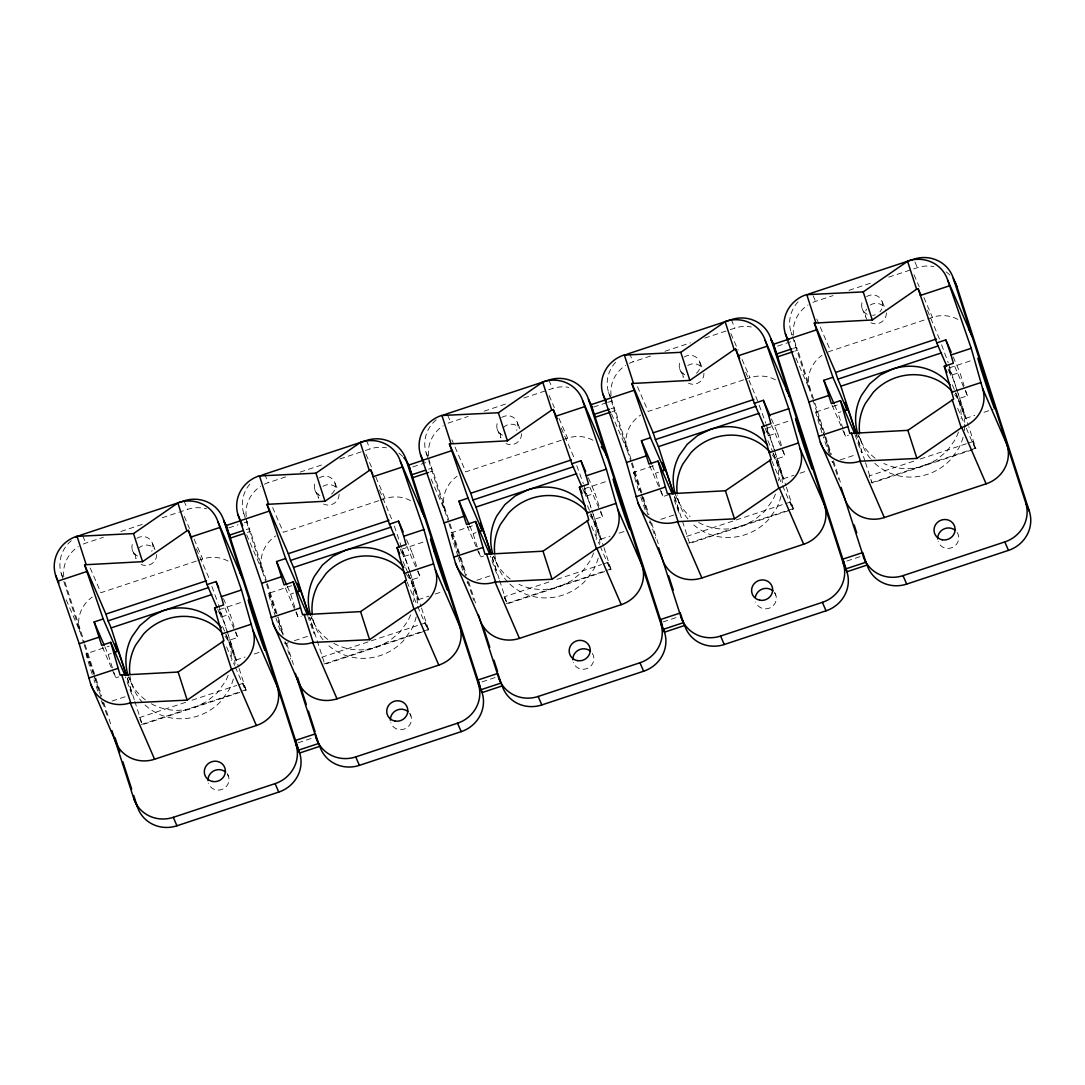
<?xml version="1.0" encoding="UTF-8"?>
<svg xmlns="http://www.w3.org/2000/svg" width="1085" height="1085" viewBox="0 0 1085 1085"><rect width="100%" height="100%" fill="white"/><g stroke="black" fill="none" stroke-linecap="round" stroke-linejoin="round"><path stroke-width="0.75" stroke-dasharray="5 3.75" d="M83.233 544.06A31.858 30.502 -23.4 0 1 85.837 543.083L103.333 537.278M120.828 531.487L143.098 524.109M162.18 517.789L187.637 509.367A31.858 30.502 -23.4 0 1 206.679 508.865M264.401 484.208A31.858 30.502 -23.4 0 1 268.266 482.662L288.949 475.813M300.084 472.124L323.94 464.217M339.849 458.955L363.706 451.048M365.292 450.519L370.066 448.946A31.858 30.502 -23.4 0 1 386.436 447.82M448.105 423.218A31.858 30.502 -23.4 0 1 450.695 422.241L468.191 416.437M484.1 411.174L507.956 403.267M523.865 398.005L552.496 388.525A31.858 30.502 -23.4 0 1 568.865 387.399M629.259 363.367A31.858 30.502 -23.4 0 1 633.138 361.807L652.221 355.487M664.942 351.282L690.399 342.846M704.707 338.1L728.564 330.206M730.164 329.677L734.925 328.09A31.858 30.502 -23.4 0 1 751.308 326.978M812.963 302.376A31.858 30.502 -23.4 0 1 815.567 301.386L833.063 295.595M848.972 290.332L872.828 282.425M888.737 277.163L917.367 267.67A31.858 30.502 -23.4 0 1 933.737 266.557M228.786 527.88L238.09 524.801M244.288 522.739L247.394 521.722M412.761 466.943L429.823 461.288M593.644 407.038L606.054 402.928M607.6 402.413L612.252 400.867M777.633 346.101L794.681 340.446M246.186 529.602L249.292 528.585L250.513 531.392L283.592 634.02M428.629 469.181L431.721 468.164L432.942 470.971L449.488 522.292M611.058 408.76L614.151 407.729L615.371 410.55L642.768 495.533M793.488 348.339L796.593 347.308L797.814 350.13L814.347 401.45M247.407 532.423L250.513 531.392M429.85 472.002L432.942 470.971M612.279 411.581L615.371 410.55M794.708 351.16L797.814 350.13M196.344 561.108L100.905 592.708L89.702 566.831M197.931 560.579L202.705 559.006A31.858 30.502 -23.4 0 1 229.206 561.705M378.773 500.687L283.334 532.287L272.132 506.397M380.36 500.158L385.134 498.571A31.858 30.502 -23.4 0 1 412.788 501.989M561.203 440.266L465.763 471.867L451.93 439.886M562.789 439.737L567.563 438.15A31.858 30.502 -23.4 0 1 594.078 440.863M743.632 379.845L648.193 411.446L636.99 385.555M745.219 379.316L749.993 377.729A31.858 30.502 -23.4 0 1 777.647 381.147M828.031 352.015A31.858 30.502 -23.4 0 1 830.635 351.025L926.061 319.424M927.661 318.895L932.422 317.308A31.858 30.502 -23.4 0 1 958.937 320.021M92.239 674.463A26.555 0.705 71.7 0 1 86.095 653.753L109.205 646.104M219.17 609.675L242.253 602.039M275.522 616.673A26.555 0.705 71.7 0 1 268.51 593.4L291.634 585.683M401.599 549.254L424.683 541.618M450.994 532.898L474.064 525.262M584.042 488.833L607.112 481.197M638.699 490.637A26.555 0.705 71.7 0 1 633.423 472.477L656.506 464.841M766.471 428.412L789.541 420.777M815.852 412.056L838.936 404.42M948.9 367.991L971.97 360.356M104.852 646.741L108.202 654.486L111.226 653.482M217.746 609.35L221.096 617.094L230.169 614.096L234.374 627.442M287.281 586.32L290.631 594.065L293.655 593.061M400.175 548.929L403.525 556.673L412.598 553.675L417.657 569.611M469.724 525.899L473.074 533.644L476.098 532.64M582.604 488.508L585.954 496.252L595.028 493.241L599.232 506.586M652.153 465.479L655.503 473.223L658.527 472.219M765.034 428.087L768.383 435.831L777.457 432.82L782.516 448.77M834.582 405.058L837.932 412.802L840.956 411.798M948.141 369.212L950.813 375.41L959.886 372.399L964.09 385.745M112.392 670.11L115.742 677.854L118.767 676.85M222.588 626.533L228.623 640.476L237.696 637.465L235.825 631.918M285.436 588.016L298.172 617.433L301.196 616.429M408.38 573.856L411.052 580.041L420.126 577.044L418.078 570.913M477.251 549.268L480.601 557.012L483.625 556.008M587.46 505.691L593.481 519.62L602.555 516.623L600.697 511.076M649.63 465.628L663.03 496.591L670.598 494.082M773.239 453.015L775.924 459.199L784.997 456.202L782.936 450.072M842.787 429.972L845.459 436.17L848.484 435.166M952.318 384.849L958.353 398.778L967.427 395.781L965.555 390.234M112.013 701.086L128.925 695.485M235.825 660.087L245.047 657.022M254.283 653.97L260.441 651.936M285.206 643.731L288.284 642.713M294.442 640.665L311.368 635.064M418.254 599.666L429.023 596.099M435.18 594.051L442.87 591.515M476.871 580.244L493.797 574.643M600.683 539.245L609.919 536.18M619.142 533.128L625.299 531.094M660.846 519.322L676.226 514.222M783.112 478.824L793.881 475.257M800.038 473.209L807.728 470.673M840.197 459.918L855.577 454.818M965.555 418.403L974.778 415.338M984.014 412.286L993.236 409.221M185.603 702.334L139.287 717.673L140.155 720.386M191.991 700.218L236.706 685.408M238.307 684.879L243.094 683.292L246.146 690.331L241.426 691.891M321.716 657.252L369.632 641.384M371.233 640.855L419.149 624.987M420.736 624.458L425.537 622.871L428.575 629.91L423.855 631.47M548.874 582.021L504.145 596.831L505.027 599.544M556.849 579.376L601.578 564.566M603.179 564.037L607.966 562.45L611.018 569.489L606.298 571.049M686.574 536.41L734.491 520.542M736.091 520.013L790.395 502.03L793.447 509.068L689.626 543.449L674.029 495.045A26.555 0.705 71.7 0 1 679.346 513.178A26.555 0.705 71.7 0 1 673.31 497.147M913.733 461.179L869.017 475.989L871.445 481.618M920.121 459.064L966.437 443.724M968.037 443.195L972.825 441.609L975.876 448.647L968.824 426.785M141.47 724.454L245.291 690.06L243.094 683.292M323.9 664.034L421.333 631.755M422.919 631.226L427.721 629.639L425.537 622.871M506.329 603.613L610.15 569.218L607.966 562.45M688.772 543.178L786.191 510.913M787.791 510.384L792.579 508.797L790.395 502.03M871.201 482.757L968.62 450.492M970.221 449.963L975.008 448.376L972.825 441.609M239.853 692.42L142.338 724.712L139.897 719.084M422.282 631.999L324.768 664.291L309.673 617.446A26.555 0.705 71.7 0 1 314.433 634.047A26.555 0.705 71.7 0 1 307.909 616.429M604.725 571.578L507.197 603.87L504.756 598.242M972.73 449.692L872.055 483.028L865.518 462.725M298.063 742.805L313.565 737.678M482.038 681.868L495.994 677.243M662.921 621.963L678.437 616.822M846.91 561.026L860.866 556.402M914.926 262.041L917.367 267.67M953.186 356.924L959.886 372.399M954.691 366.35L964.741 389.583M965.406 391.129L967.427 395.781M913.977 274.668L919.253 286.847M923.864 297.507L932.422 317.308M927.431 310.283L940.749 342.073M941.617 344.786L948.195 362.756M958.76 400.745L962.422 409.194M957.675 408.313L965.677 426.812M966.342 428.344L975.008 448.376M882.241 301.793L885.903 310.242M862.087 308.465L865.749 316.915M813.126 295.757L815.567 301.386M816.788 319.044L830.635 351.025M858.574 435.533L861.626 442.571M832.059 405.193L842.109 428.426M798.045 301.833A31.858 30.502 -23.4 0 0 791.033 331.996L792.253 334.817M795.915 358.104L809.749 390.085A31.858 30.502 -23.4 0 1 821.969 355.378M731.276 319.641L734.925 328.09M771.421 418.891L777.457 432.82M771.584 425.225L784.997 456.202M730.883 333.57L738.139 350.319M742.086 359.461L749.993 377.729M745.666 372.236L758.32 402.494M759.188 405.207L765.766 423.177M767.882 440.618L772.574 451.455M776.331 461.166L779.993 469.615M771.91 461.044L781.905 484.154M782.583 485.687L792.579 508.797M699.811 362.214L702.863 369.253M679.658 368.886L683.319 377.336A10.619 10.172 -23.4 0 1 683.102 372.046M774.649 592.451L775.87 595.272M629.476 353.357L633.138 361.807M679.196 502.992L675.535 494.543A53.111 50.846 -23.4 0 0 690.087 516.514M615.615 362.254A31.858 30.502 -23.4 0 0 608.604 392.417L610.421 396.649M611.506 413.955L627.32 450.506A31.858 30.502 -23.4 0 1 640.692 415.026M548.847 380.062L552.496 388.525M588.328 477.766L595.028 493.241M589.833 487.206L599.883 510.425M600.548 511.971L602.555 516.623M549.118 395.51L554.381 407.702M558.992 418.362L567.563 438.15M561.243 428.033L574.575 458.86M576.759 465.628L583.323 483.612M593.902 521.587L597.55 530.036M591.474 526.076L599.476 544.575M600.141 546.108L610.15 569.218M517.382 422.635L519.823 428.263M497.228 429.307L500.877 437.757A10.619 10.172 -23.4 0 1 501.623 429.931M447.657 415.189L450.695 422.241M493.716 556.374L496.767 563.413M467.201 526.049L476.586 547.722M436.184 419.827A31.858 30.502 -23.4 0 0 426.161 452.838L427.382 455.659M431.057 478.946L444.891 510.927A31.858 30.502 -23.4 0 1 457.111 476.22M366.405 440.483L370.066 448.946M406.563 539.733L412.598 553.675M406.726 546.067L416.776 569.299M417.454 570.846L420.126 577.044M366.025 454.412L372.616 469.642M375.912 477.251L385.134 498.571M379.479 490L393.448 523.336M394.33 526.049L408.95 569.015M403.01 561.46L405.03 566.112M405.695 567.658L407.702 572.31M411.459 582.008L415.121 590.457M407.051 581.885L417.047 604.996M417.711 606.529L427.721 629.639M334.953 483.056L338.005 490.094M314.799 489.728L318.447 498.178A10.619 10.172 -23.4 0 1 319.193 490.352M409.791 713.293L411.012 716.114M264.604 474.199L268.266 482.662M311.286 616.795L314.338 623.834M249.835 484.127A31.858 30.502 -23.4 0 0 243.732 513.259L244.952 516.08M246.648 534.796L262.462 571.347A31.858 30.502 -23.4 0 1 275.821 535.881M183.975 500.904L187.637 509.367M223.456 598.608L230.169 614.096M224.961 608.048L237.696 637.465M184.247 516.351L189.522 528.544M194.134 539.204L202.705 559.006M196.371 548.888L209.717 579.702M211.9 586.47L217.963 602.894M229.03 642.428L232.692 650.878M226.616 646.931L234.618 665.417M235.282 666.949L245.291 690.06M152.524 543.476L154.952 549.105M132.356 550.149L136.018 558.599A10.619 10.172 -23.4 0 1 136.764 550.773M227.348 773.713L228.569 776.534M82.785 536.031L85.837 543.083M128.857 677.216L131.895 684.255M102.343 646.891L111.714 668.563M71.325 540.669A31.858 30.502 -23.4 0 0 61.303 573.68L62.523 576.501M66.185 599.788L80.032 631.768A31.858 30.502 -23.4 0 1 92.239 597.076M845.459 436.17L843.411 430.04M661.172 491.044L663.03 496.591M478.743 551.465L480.601 557.012M296.3 611.886L298.172 617.433M113.871 672.307L115.742 677.854M842.991 428.738L837.932 412.802M659.707 486.568L655.503 473.223M477.278 546.989L473.074 533.644M294.849 607.41L290.631 594.065M112.42 667.831L108.202 654.486M948.697 364.329L956.251 387.752M956.753 389.312L968.322 425.225M950.813 375.41L950.691 374.99A26.555 0.705 71.7 0 1 949.687 369.619A26.555 0.705 71.7 0 1 957.282 391.102M958.353 398.778L958.489 399.199A26.555 0.705 71.7 0 0 965.596 418.254A26.555 0.705 71.7 0 0 958.15 393.733M865.016 461.166L856.458 434.624A26.555 0.705 71.7 0 1 861.734 452.784A26.555 0.705 71.7 0 1 854.668 433.58M814.862 403.05L825.197 435.112M825.712 436.726L831.408 454.357M833.47 460.772L841.228 484.819M794.356 340.405L796.593 347.308M791.033 331.996L792.036 335.143M792.552 336.703L812.326 398.059M812.841 399.66L830.31 453.869M832.887 461.844L838.542 479.38M766.268 424.75L773.808 448.173M774.324 449.733L785.893 485.646M786.394 487.206L793.447 509.068M768.383 435.831L768.248 435.411A26.555 0.705 71.7 0 1 767.258 430.04A26.555 0.705 71.7 0 1 774.839 451.523M775.924 459.199L776.06 459.62A26.555 0.705 71.7 0 0 783.167 478.675A26.555 0.705 71.7 0 0 775.721 454.154M643.283 497.147L648.966 514.778M651.556 522.794L658.269 543.639M611.031 398.059L614.151 407.729M608.604 392.417L610.624 398.697M611.126 400.27L630.914 461.667M631.429 463.268L641.71 495.153M642.225 496.754L647.365 512.703M649.942 520.664L655.584 538.214M583.838 485.171L591.379 508.594M591.881 510.153L603.463 546.067M603.965 547.627L611.018 569.489M585.954 496.252L585.819 495.831A26.555 0.705 71.7 0 1 591.094 508.038M593.481 519.62L593.617 520.04A26.555 0.705 71.7 0 0 600.737 539.096A26.555 0.705 71.7 0 0 593.292 514.575M499.141 578.888L491.6 555.466A26.555 0.705 71.7 0 1 496.903 573.626A26.555 0.705 71.7 0 1 490.339 556.008M499.642 580.448L506.695 602.311M450.004 523.892L460.338 555.954M460.854 557.568L466.536 575.199M468.611 581.614L476.356 605.674M428.602 458.48L431.721 468.164M426.161 452.838L428.195 459.118M428.697 460.691L448.485 522.088M449 523.689L464.936 573.124M467.499 581.099L473.67 600.222M409.452 570.574L421.034 606.488M421.536 608.048L428.575 629.91M403.525 556.673L403.389 556.252A26.555 0.705 71.7 0 1 402.386 550.882A26.555 0.705 71.7 0 1 409.981 572.365M411.052 580.041L411.188 580.461A26.555 0.705 71.7 0 0 418.308 599.517A26.555 0.705 71.7 0 0 410.849 574.996M286.698 643.636L293.411 664.481M246.173 518.901L249.292 528.585M243.732 513.259L245.766 519.539M246.268 521.112L266.056 582.509M266.571 584.11L277.367 617.596M283.022 635.132L277.882 619.196A26.555 0.705 71.7 0 1 282.683 634.291M285.07 641.52L290.726 659.056M218.465 604.453L226.521 629.436M227.023 630.995L238.605 666.909M239.107 668.468L246.146 690.331M221.096 617.094L220.96 616.687A26.555 0.705 71.7 0 1 219.957 611.303A26.555 0.705 71.7 0 1 227.552 632.786M228.623 640.476L228.759 640.882A26.555 0.705 71.7 0 0 235.865 659.938A26.555 0.705 71.7 0 0 228.42 635.417M134.282 699.73L126.728 676.308A26.555 0.705 71.7 0 1 132.031 694.468A26.555 0.705 71.7 0 1 125.48 676.85M134.784 701.29L141.837 723.153M64.964 582.143L84.616 643.107M85.132 644.707L95.466 676.796M95.982 678.396L101.678 696.041M103.74 702.47L111.497 726.53M61.303 573.68L63.323 579.96M63.839 581.533L83.626 642.93M84.142 644.531L99.562 692.366M102.641 701.941L107.781 717.877M102.736 703.433A26.555 0.705 71.7 0 1 101.203 700.503M97.813 691.077A26.555 0.705 71.7 0 1 93.961 679.725M86.095 653.753A26.555 0.705 71.7 0 1 93.188 672.944M94.069 675.535A26.555 0.705 71.7 0 1 101 697.153M225.015 636.217A53.111 50.846 -23.4 0 1 235.011 663.979M233.329 678.952A53.111 50.846 -23.4 0 1 228.962 689.992L221.001 701.141A53.111 50.846 -23.4 0 1 144.007 703.962M142.84 702.754A53.111 50.846 -23.4 0 1 130.037 676.145M63.798 576.949A31.858 30.502 -23.4 0 1 78.323 546.664M156.647 554.543A10.619 10.172 -23.4 0 1 141.172 564.471M138.351 548.549A10.619 10.172 -23.4 0 1 155.019 549.539M227.416 774.147A10.619 10.172 -23.4 0 1 222.9 789.039A10.619 10.172 -23.4 0 1 208.415 783.207M225.816 634.752A53.111 50.846 -23.4 0 1 231.295 660.534M228.121 675.345A53.111 50.846 -23.4 0 1 225.3 681.543L217.353 692.691L206.747 701.561L194.242 707.528A53.111 50.846 -23.4 0 1 151.046 703.595M145.39 699.879A53.111 50.846 -23.4 0 1 128.776 677.365M136.819 538.323A10.619 10.172 -23.4 0 1 151.778 551.302M137.524 556.022A10.619 10.172 -23.4 0 1 133.102 542.324M285.165 643.012A26.555 0.705 71.7 0 1 284.69 642.727M280.242 630.656A26.555 0.705 71.7 0 1 275.956 617.989M268.51 593.4A26.555 0.705 71.7 0 1 275.631 612.523M406.4 574.48A53.111 50.846 -23.4 0 1 417.44 603.558M416.179 616.89A53.111 50.846 -23.4 0 1 411.391 629.571L403.444 640.72A53.111 50.846 -23.4 0 1 328.891 645.806M323.059 639.811A53.111 50.846 -23.4 0 1 312.466 615.724M246.227 516.514A31.858 30.502 -23.4 0 1 260.766 486.243M398.832 453.123A31.858 30.502 -23.4 0 1 402.874 456.636M339.076 494.123A10.619 10.172 -23.4 0 1 323.615 504.05M322.91 486.351A10.619 10.172 -23.4 0 1 337.462 489.118M409.859 713.727A10.619 10.172 -23.4 0 1 405.329 728.618A10.619 10.172 -23.4 0 1 390.844 722.786M408.245 574.331A53.111 50.846 -23.4 0 1 413.602 601.795M410.55 614.924A53.111 50.846 -23.4 0 1 407.743 621.122L399.782 632.27L389.189 641.14L376.671 647.108A53.111 50.846 -23.4 0 1 333.475 643.174M327.819 639.458A53.111 50.846 -23.4 0 1 311.205 616.945M319.248 477.902A10.619 10.172 -23.4 0 1 333.8 480.655A10.619 10.172 -23.4 0 1 330.491 494.882M319.953 495.601A10.619 10.172 -23.4 0 1 315.545 481.903M467.594 582.591A26.555 0.705 71.7 0 1 467.12 582.306M462.685 570.235A26.555 0.705 71.7 0 1 458.385 557.568M457.965 556.252A26.555 0.705 71.7 0 1 450.94 532.979A26.555 0.705 71.7 0 1 458.06 552.102M458.928 554.693A26.555 0.705 71.7 0 1 465.858 576.311M589.874 515.375A53.111 50.846 -23.4 0 1 599.869 543.137M598.201 558.097A53.111 50.846 -23.4 0 1 593.82 569.15L585.873 580.299A53.111 50.846 -23.4 0 1 508.879 583.12M507.699 581.913A53.111 50.846 -23.4 0 1 494.896 555.303M428.656 456.093A31.858 30.502 -23.4 0 1 443.195 425.822M521.505 433.702A10.619 10.172 -23.4 0 1 506.044 443.629M503.223 427.707A10.619 10.172 -23.4 0 1 519.891 428.697M592.288 653.306A10.619 10.172 -23.4 0 1 587.772 668.197A10.619 10.172 -23.4 0 1 573.273 662.365M590.674 513.91A53.111 50.846 -23.4 0 1 596.167 539.693M593.563 552.889A53.111 50.846 -23.4 0 1 590.172 560.701L582.211 571.849L571.619 580.706L559.101 586.687A53.111 50.846 -23.4 0 1 518.901 584.3M510.262 579.037A53.111 50.846 -23.4 0 1 493.634 556.524M501.677 417.481A10.619 10.172 -23.4 0 1 516.636 430.46M502.382 435.18A10.619 10.172 -23.4 0 1 497.974 421.482M832.466 461.749A26.555 0.705 71.7 0 1 831.978 461.464M829.415 454.696A26.555 0.705 71.7 0 1 823.257 436.726M821.969 432.779A26.555 0.705 71.7 0 1 815.879 412.083A26.555 0.705 71.7 0 1 824.234 435.166M825.102 437.798A26.555 0.705 71.7 0 1 830.717 455.456M955.546 393.068A53.111 50.846 -23.4 0 1 961.025 418.851M958.421 432.047A53.111 50.846 -23.4 0 1 955.031 439.859L947.069 451.007L936.477 459.864L923.972 465.831A53.111 50.846 -23.4 0 1 883.76 463.458M875.12 458.195A53.111 50.846 -23.4 0 1 858.506 435.682M957.146 532.464A10.619 10.172 -23.4 0 1 952.63 547.355A10.619 10.172 -23.4 0 1 938.145 541.523M866.549 296.639A10.619 10.172 -23.4 0 1 879.908 311.843M875.283 314.813A10.619 10.172 -23.4 0 1 872.571 315.342M867.24 314.338A10.619 10.172 -23.4 0 1 862.833 300.64M886.364 312.86A10.619 10.172 -23.4 0 1 870.902 322.787M866.901 319.302A10.619 10.172 -23.4 0 1 866.495 309.089M870.197 305.088A10.619 10.172 -23.4 0 1 884.75 307.842M954.732 394.533A53.111 50.846 -23.4 0 1 964.741 422.296M964.755 425.618A53.111 50.846 -23.4 0 1 964.362 430.664M963.06 437.255A53.111 50.846 -23.4 0 1 958.692 448.308L950.731 459.457A53.111 50.846 -23.4 0 1 871.431 459.823M870.346 458.548A53.111 50.846 -23.4 0 1 859.754 434.461M793.528 335.251A31.858 30.502 -23.4 0 1 808.054 304.966M946.12 271.86A31.858 30.502 -23.4 0 1 951.07 276.349M650.023 522.17A26.555 0.705 71.7 0 1 649.549 521.885M645.114 509.814A26.555 0.705 71.7 0 1 640.828 497.147M633.423 472.477A26.555 0.705 71.7 0 1 640.489 491.681M641.357 494.272A26.555 0.705 71.7 0 1 647.935 514.71M772.303 454.954A53.111 50.846 -23.4 0 1 782.312 482.716M781.037 496.048A53.111 50.846 -23.4 0 1 776.263 508.729L768.302 519.878A53.111 50.846 -23.4 0 1 693.749 524.964M687.917 518.969A53.111 50.846 -23.4 0 1 677.325 494.882M611.086 395.672A31.858 30.502 -23.4 0 1 625.625 365.401M703.934 373.281A10.619 10.172 -23.4 0 1 688.473 383.208M687.768 365.509A10.619 10.172 -23.4 0 1 702.321 368.263M774.717 592.885A10.619 10.172 -23.4 0 1 770.201 607.776A10.619 10.172 -23.4 0 1 755.716 601.944M773.103 453.489A53.111 50.846 -23.4 0 1 778.46 480.953M775.409 494.082A53.111 50.846 -23.4 0 1 772.601 500.28L764.64 511.428L754.048 520.285L741.53 526.266A53.111 50.846 -23.4 0 1 698.347 522.319M684.106 357.06A10.619 10.172 -23.4 0 1 698.659 359.813A10.619 10.172 -23.4 0 1 695.363 374.04M684.811 374.759A10.619 10.172 -23.4 0 1 680.404 361.061"/><path stroke-width="1.5" d="M217.922 521.682L241.48 589.982L252.859 630.114L277.245 686.466A31.858 30.502 -23.4 0 1 256.372 725.526L154.572 759.242A31.858 30.502 -23.4 0 1 114.983 740.201L90.597 683.862L79.219 643.731L55.647 575.43A31.858 30.502 -23.4 0 1 76.52 536.37L133.509 533.589L178.32 502.653A31.858 30.502 -23.4 0 1 217.922 521.682L242.294 578.034A31.858 30.502 -23.4 0 0 239.554 571.985M114.25 652.478L117.275 651.475L103.211 618.965L84.562 564.783L142.569 561.677L186.864 530.89L188.37 530.389L191.706 538.092M400.351 461.261L423.923 529.561L435.302 569.693L459.687 626.045A31.858 30.502 -23.4 0 1 438.801 665.105L337.001 698.808A31.858 30.502 -23.4 0 1 297.412 679.78L273.027 623.441L261.648 583.31L238.076 515.009A31.858 30.502 -23.4 0 1 258.949 475.949L315.952 473.168L360.749 442.232A31.858 30.502 -23.4 0 1 400.351 461.261L424.737 517.613A31.858 30.502 -23.4 0 0 421.278 510.425M296.68 592.057L299.704 591.054L285.64 558.544L266.991 504.349L324.998 501.256L369.293 470.47L370.812 469.968L372.806 474.593M582.781 400.84L606.352 469.14L617.731 509.272L642.117 565.624A31.858 30.502 -23.4 0 1 621.244 604.67L519.444 638.387A31.858 30.502 -23.4 0 1 479.841 619.359L455.456 563.02L444.077 522.889L420.505 454.588A31.858 30.502 -23.4 0 1 441.378 415.528L498.381 412.748L543.178 381.811A31.858 30.502 -23.4 0 1 582.781 400.84L607.166 457.178A31.858 30.502 -23.4 0 0 601.28 446.83M479.122 531.636L482.133 530.633L468.069 498.123L449.421 443.928L507.427 440.822L551.722 410.049L553.241 409.547L557.242 418.796M103.211 618.965L94.137 621.963L101.664 645.344L110.738 642.334L120.137 675.141L178.143 672.035L223.944 640.76L214.559 607.953L223.618 604.942L221.326 596.655L216.091 581.574L207.018 584.571L188.37 530.389M765.21 340.419L788.781 408.719L800.16 448.851L824.546 505.19A31.858 30.502 -23.4 0 1 803.673 544.25L701.873 577.966A31.858 30.502 -23.4 0 1 662.27 558.938L637.885 502.599L626.506 462.468L602.934 394.167A31.858 30.502 -23.4 0 1 623.807 355.107L680.81 352.327L725.607 321.391A31.858 30.502 -23.4 0 1 765.21 340.419L789.595 396.757A31.858 30.502 -23.4 0 0 786.137 389.583M90.597 683.862A31.858 30.502 -23.4 0 0 130.186 702.89L187.19 700.123L231.987 669.174A31.858 30.502 -23.4 0 0 252.859 630.114M661.552 471.215L664.576 470.212L650.498 437.689L631.85 383.507L689.857 380.401L734.152 349.628L735.671 349.126L739.672 358.375M285.64 558.544L276.566 561.542L284.094 584.91L293.167 581.913L302.566 614.72L360.573 611.614L406.387 580.339L396.988 547.532L406.061 544.521L403.756 536.234L398.52 521.153L389.447 524.15L370.812 469.968M947.639 279.998L971.211 348.299L982.59 388.43L1006.975 444.769A31.858 30.502 -23.4 0 1 986.102 483.829L884.302 517.545A31.858 30.502 -23.4 0 1 844.7 498.517L820.314 442.165L808.935 402.047L785.364 333.732A31.858 30.502 -23.4 0 1 806.25 294.686L863.24 291.906L908.05 260.97A31.858 30.502 -23.4 0 1 947.639 279.998L972.024 336.336A31.858 30.502 -23.4 0 0 968.579 329.162M273.027 623.441A31.858 30.502 -23.4 0 0 312.629 642.469L369.619 639.689L414.416 608.753A31.858 30.502 -23.4 0 0 435.302 569.693M843.981 410.795L847.005 409.791L832.927 377.268L814.292 323.086L872.286 319.98L916.594 289.207L918.1 288.705L920.772 294.862M468.069 498.123L458.996 501.121L466.536 524.489L475.596 521.492L484.995 554.299L543.002 551.194L588.816 519.918L579.417 487.111L588.49 484.1L586.198 475.813L580.95 460.732L571.876 463.729L553.241 409.547M455.456 563.02A31.858 30.502 -23.4 0 0 495.058 582.048L552.048 579.268L596.858 548.332A31.858 30.502 -23.4 0 0 617.731 509.272M650.498 437.689L641.425 440.7L648.966 464.068L658.039 461.071L667.424 493.878L725.431 490.773L771.245 459.498L761.846 426.69L770.92 423.679L768.628 415.392L763.379 400.311L754.319 403.308L735.671 349.126M637.885 502.599A31.858 30.502 -23.4 0 0 677.488 521.627L734.477 518.847L779.288 487.911A31.858 30.502 -23.4 0 0 800.16 448.851M832.927 377.268L823.854 380.279L831.395 403.647L840.468 400.65L849.867 433.458L907.86 430.352L953.674 399.077L944.275 366.269L953.349 363.258L951.057 354.971L945.822 339.89L936.748 342.887L918.1 288.705M820.314 442.165A31.858 30.502 -23.4 0 0 859.917 461.206L916.92 458.426L961.717 427.49A31.858 30.502 -23.4 0 0 982.59 388.43M57.519 581.235L86.746 571.551M190.553 537.17L219.794 527.486M239.948 520.814L269.175 511.13M372.996 476.749L402.223 467.065M422.377 460.393L451.604 450.709M555.425 416.328L584.652 406.644M604.806 399.972L634.033 390.288M737.854 355.907L767.081 346.224M787.235 339.551L816.476 329.867M920.283 295.486L949.511 285.803M239.975 520.949L226.019 525.574L229.138 535.258L230.359 538.079L244.315 533.454M422.404 460.528L408.448 465.153L412.788 477.658L428.29 472.517M606.379 399.592L590.877 404.732L593.997 414.416L595.217 417.223L610.719 412.097M788.822 339.171L773.307 344.311L776.426 353.995L777.647 356.802L793.162 351.676M229.138 535.258L243.094 530.633M411.568 474.837L425.523 470.212M593.997 414.416L609.499 409.276M776.426 353.995L791.941 348.855M84.562 564.783L105.896 614.083L206.516 580.76M266.991 504.349L288.325 553.662L388.945 520.339M449.421 443.928L470.754 493.241L571.375 459.918M631.85 383.507L653.197 432.82L753.817 399.497M814.292 323.086L835.626 372.399L936.247 339.062M105.896 614.083L108.08 620.864L208.7 587.527M288.325 553.662L290.509 560.443L391.129 527.107M470.754 493.241L472.938 500.009L573.558 466.686M653.197 432.82L655.381 439.588L756.001 406.265M835.626 372.399L837.81 379.167L938.43 345.844M108.08 620.864L111.131 627.903L211.792 594.566M290.509 560.443L293.56 567.482L394.235 534.132M472.938 500.009L475.989 507.061L576.664 473.711M655.381 439.588L658.419 446.64L759.093 413.29M837.81 379.167L840.861 386.219L941.522 352.869M79.219 643.731L99.372 637.058M221.326 596.655L241.48 589.982M261.648 583.31L281.802 576.637M403.756 536.234L423.923 529.561M444.077 522.889L464.231 516.202M586.198 475.813L606.352 469.14M626.506 462.468L646.66 455.781M768.628 415.392L788.781 408.719M808.935 402.047L829.103 395.36M951.057 354.971L971.211 348.299M88.726 678.044L117.953 668.374M221.76 633.979L250.988 624.309M271.155 617.623L300.382 607.953M404.19 573.558L433.43 563.888M453.584 557.202L482.811 547.518M586.632 513.137L615.86 503.454M636.013 496.781L665.241 487.097M769.062 452.716L798.289 443.033M818.443 436.36L847.67 426.676M951.491 392.295L980.718 382.612M477.726 680.078L497.879 673.405L500.999 683.089L480.845 689.762L477.726 680.078L478.946 682.899M660.155 619.657L680.309 612.984L683.428 622.668L663.274 629.341L660.155 619.657L661.375 622.478M842.584 559.236L862.738 552.563L865.871 562.247L845.703 568.92L842.584 559.236L843.804 562.057M808.04 294.496A31.858 30.502 -23.4 0 1 811.905 292.936L913.706 259.22A31.858 30.502 -23.4 0 1 953.308 278.248L956.956 286.711L1029.353 511.32A31.858 30.502 -23.4 0 1 1008.48 550.38L906.68 584.096A31.858 30.502 -23.4 0 1 867.078 565.054L846.924 571.741A31.858 30.502 -23.4 0 1 826.051 610.801L724.251 644.517A31.858 30.502 -23.4 0 1 684.649 625.475L664.495 632.162A31.858 30.502 -23.4 0 1 643.622 671.222L541.822 704.938A31.858 30.502 -23.4 0 1 502.219 685.91L482.065 692.583A31.858 30.502 -23.4 0 1 461.193 731.643L359.393 765.359A31.858 30.502 -23.4 0 1 319.79 746.331L299.636 753.004A31.858 30.502 -23.4 0 1 278.75 792.064L176.95 825.78A31.858 30.502 -23.4 0 1 137.361 806.752L133.699 798.289L111.891 730.639M133.699 798.289A31.858 30.502 -23.4 0 0 173.302 817.33L275.102 783.614A31.858 30.502 -23.4 0 0 295.974 744.554L223.578 519.946A31.858 30.502 -23.4 0 0 183.975 500.904L82.175 534.62A31.858 30.502 -23.4 0 0 75.855 537.482M295.351 673.405L316.128 737.868A31.858 30.502 -23.4 0 0 355.731 756.91L457.531 723.193A31.858 30.502 -23.4 0 0 478.404 684.133L406.007 459.525A31.858 30.502 -23.4 0 0 366.405 440.483L264.604 474.199A31.858 30.502 -23.4 0 0 260.739 475.759M478.295 614.585L498.558 677.447A31.858 30.502 -23.4 0 0 538.16 696.475L639.96 662.759A31.858 30.502 -23.4 0 0 660.833 623.712L588.436 399.09A31.858 30.502 -23.4 0 0 548.847 380.062L447.047 413.778A31.858 30.502 -23.4 0 0 443.182 415.338M658.676 547.776L681 617.026A31.858 30.502 -23.4 0 0 720.589 636.054L822.389 602.338A31.858 30.502 -23.4 0 0 843.262 563.278L770.865 338.669A31.858 30.502 -23.4 0 0 731.276 319.641L629.476 353.357A31.858 30.502 -23.4 0 0 625.611 354.917M841.106 487.355L863.429 556.605A31.858 30.502 -23.4 0 0 903.032 575.633L1004.818 541.917A31.858 30.502 -23.4 0 0 1025.705 502.857L953.308 278.248M1025.705 502.857L1029.353 511.32M945.822 339.89L951.179 352.272M936.748 342.887L946.798 366.12M944.275 366.269L946.961 372.453M961.717 427.49L986.102 483.829M1004.818 541.917L1008.48 550.38M840.468 400.65L854.668 433.58M859.917 461.206L884.302 517.545M823.854 380.279L833.917 403.511M903.032 575.633L906.68 584.096M785.364 333.732L788.008 339.836M770.865 338.669L773.917 345.722M863.429 556.605L867.078 565.054M843.262 563.278L846.924 571.741L774.527 347.132M763.379 400.311L770.092 415.786M754.319 403.308L764.369 426.541M761.846 426.69L764.532 432.874M779.288 487.911L803.673 544.25M822.389 602.338L826.051 610.801M658.039 461.071L672.239 494M677.488 521.627L701.873 577.966M641.425 440.7L651.475 463.932M720.589 636.054L724.251 644.517M602.934 394.167L606.23 401.776M588.436 399.09L592.098 407.553L662.42 625.747M681 617.026L684.649 625.475M660.833 623.712L664.495 632.162L663.464 628.947M580.95 460.732L585.642 471.568M571.876 463.729L581.94 486.962M579.417 487.111L582.102 493.295M596.858 548.332L621.244 604.67M639.96 662.759L643.622 671.222M475.596 521.492L489.674 554.015M495.058 582.048L519.444 638.387M458.996 501.121L469.045 524.353M538.16 696.475L541.822 704.938M420.505 454.588L423.801 462.196M406.007 459.525L409.669 467.974L479.99 686.168M498.558 677.447L502.219 685.91M478.404 684.133L482.065 692.583L481.035 689.368M398.52 521.153L403.213 531.989M389.447 524.15L399.497 547.383M396.988 547.532L399.66 553.716M414.416 608.753L438.801 665.105M457.531 723.193L461.193 731.643M293.167 581.913L307.38 614.842M312.629 642.469L337.001 698.808M276.566 561.542L286.616 584.774M355.731 756.91L359.393 765.359M238.076 515.009L242.687 525.669M223.578 519.946L227.24 528.395L297.846 747.47M316.128 737.868L319.79 746.331M295.974 744.554L299.636 753.004L298.592 749.789M216.091 581.574L218.777 587.772M207.018 584.571L217.068 607.803M214.559 607.953L216.566 612.591M231.987 669.174L256.372 725.526M275.102 783.614L278.75 792.064M110.738 642.334L124.938 675.263M130.186 702.89L154.572 759.242M94.137 621.963L104.187 645.195M173.302 817.33L176.95 825.78M55.647 575.43L58.943 583.038M907.535 261.132L916.594 289.207M952.169 399.578L961.215 427.653M863.24 291.906L872.286 319.98M907.86 430.352L916.92 458.426M840.861 386.219L855.957 433.064M847.005 409.791L846.87 409.37A26.555 0.705 71.7 0 1 846.531 405.695A26.555 0.705 71.7 0 1 856.051 433.349M806.752 294.51L815.798 322.584M851.372 432.956L860.419 461.03M854.139 524.909L856.73 532.925M725.106 321.553L734.152 349.628M769.726 459.999L778.786 488.074M680.81 352.327L689.857 380.401M725.431 490.773L734.477 518.847M658.419 446.64L673.527 493.485M664.576 470.212L664.44 469.805A26.555 0.705 71.7 0 1 664.101 466.116A26.555 0.705 71.7 0 1 673.622 493.77M624.323 354.931L633.369 383.005M668.943 493.377L677.989 521.451M668.604 575.715L673.256 590.145M542.676 381.974L551.722 410.049M587.297 520.42L596.343 548.495M498.381 412.748L507.427 440.822M543.002 551.194L552.048 579.268M475.989 507.061L491.085 553.906M482.133 530.633L482.011 530.226A26.555 0.705 71.7 0 1 481.672 526.537A26.555 0.705 71.7 0 1 491.18 554.191M441.88 415.352L450.94 443.426M486.514 553.798L495.56 581.872M483.083 626.52L489.796 647.365M493.933 660.182L497.554 671.412M360.247 442.395L369.293 470.47M404.868 580.841L413.914 608.916M315.952 473.168L324.998 501.256M360.573 611.614L369.619 639.689M293.56 567.482L308.655 614.327M299.704 591.054L299.568 590.647A26.555 0.705 71.7 0 1 299.243 586.958A26.555 0.705 71.7 0 1 308.75 614.612M259.451 475.772L268.497 503.86M304.071 614.218L313.131 642.293M297.548 677.311L306.336 704.572M308.398 710.987L315.125 731.832M177.818 502.816L186.864 530.89M222.439 641.262L231.485 669.337M133.509 533.589L142.569 561.677M178.143 672.035L187.19 700.123M111.131 627.903L126.226 674.748M117.275 651.475L117.139 651.068A26.555 0.705 71.7 0 1 116.814 647.379A26.555 0.705 71.7 0 1 126.321 675.046M77.021 536.193L86.068 564.281M121.642 674.639L130.702 702.727M115.118 737.759L119.77 752.203M122.876 761.819L131.665 789.093M133.74 795.522L137.361 806.752M129.82 674.477A53.111 50.846 -23.4 0 1 135.625 645.141L143.586 633.993A53.111 50.846 -23.4 0 1 221.76 632.379M223.781 521.22A31.858 30.502 -23.4 0 1 227.24 528.395M207.954 780.59A10.619 10.172 -23.4 0 1 225.666 772.14M128.247 675.806A53.111 50.846 -23.4 0 1 131.977 636.692L139.924 625.543L150.53 616.673L163.035 610.706A53.111 50.846 -23.4 0 1 221.354 627.767M312.249 614.056A53.111 50.846 -23.4 0 1 318.054 584.72L326.015 573.572A53.111 50.846 -23.4 0 1 404.19 571.958M403.783 457.612A31.858 30.502 -23.4 0 1 409.669 467.974M390.383 720.169A10.619 10.172 -23.4 0 1 408.096 711.719M310.676 615.385A53.111 50.846 -23.4 0 1 314.406 576.271L322.353 565.122L332.959 556.252L345.464 550.285A53.111 50.846 -23.4 0 1 403.783 567.346M494.692 553.635A53.111 50.846 -23.4 0 1 500.497 524.299L508.445 513.151A53.111 50.846 -23.4 0 1 587.745 512.785M588.64 400.379A31.858 30.502 -23.4 0 1 592.098 407.553M572.812 659.748A10.619 10.172 -23.4 0 1 590.525 651.298M492.631 553.391A53.111 50.846 -23.4 0 1 496.835 515.85L504.796 504.701L515.389 495.831L527.893 489.864A53.111 50.846 -23.4 0 1 585.181 505.61M771.082 339.944A31.858 30.502 -23.4 0 1 774.093 345.871M857.964 434.122A53.111 50.846 -23.4 0 1 861.693 395.008L869.655 383.859L880.247 374.99L892.765 369.022A53.111 50.846 -23.4 0 1 950.04 384.768M937.671 538.906A10.619 10.172 -23.4 0 1 955.383 530.457M859.551 432.793A53.111 50.846 -23.4 0 1 865.355 403.457L873.316 392.309A53.111 50.846 -23.4 0 1 952.616 391.943M953.512 279.523A31.858 30.502 -23.4 0 1 956.956 286.711M677.121 493.214A53.111 50.846 -23.4 0 1 682.926 463.878L690.887 452.73A53.111 50.846 -23.4 0 1 770.174 452.364M755.499 596.655A10.619 10.172 -23.4 0 1 772.954 590.877M675.06 492.956A53.111 50.846 -23.4 0 1 679.264 455.429L687.225 444.28L697.818 435.411L710.336 429.443A53.111 50.846 -23.4 0 1 767.61 445.189M315.45 733.826L295.296 740.499L298.416 750.183L318.57 743.51L315.45 733.826M251.761 612.13A26.555 0.705 71.7 0 0 265.052 650.403A26.555 0.705 71.7 0 0 253.361 613.066A26.555 0.705 71.7 0 0 251.761 612.13M212.497 781.471A10.619 10.172 -23.4 0 0 224.921 768.085A10.619 10.172 -23.4 0 0 207.099 764.708A10.619 10.172 -23.4 0 0 212.497 781.471M434.19 551.709A26.555 0.705 71.7 0 0 447.481 589.982A26.555 0.705 71.7 0 0 435.804 552.645A26.555 0.705 71.7 0 0 434.19 551.709M394.926 721.05A10.619 10.172 -23.4 0 0 407.35 707.664A10.619 10.172 -23.4 0 0 389.529 704.287A10.619 10.172 -23.4 0 0 394.926 721.05M616.633 491.288A26.555 0.705 71.7 0 0 629.91 529.561A26.555 0.705 71.7 0 0 618.233 492.224A26.555 0.705 71.7 0 0 616.633 491.288M577.369 660.629A10.619 10.172 -23.4 0 0 589.779 647.243A10.619 10.172 -23.4 0 0 571.958 643.866A10.619 10.172 -23.4 0 0 577.369 660.629M981.491 370.446A26.555 0.705 71.7 0 0 994.782 408.719A26.555 0.705 71.7 0 0 983.091 371.382A26.555 0.705 71.7 0 0 981.491 370.446M942.228 539.788A10.619 10.172 -23.4 0 0 954.637 526.401A10.619 10.172 -23.4 0 0 936.816 523.024A10.619 10.172 -23.4 0 0 942.228 539.788M799.062 430.867A26.555 0.705 71.7 0 0 812.353 469.14A26.555 0.705 71.7 0 0 800.662 431.803A26.555 0.705 71.7 0 0 799.062 430.867M759.798 600.208A10.619 10.172 -23.4 0 0 772.208 586.822A10.619 10.172 -23.4 0 0 754.387 583.445A10.619 10.172 -23.4 0 0 759.798 600.208"/></g></svg>
